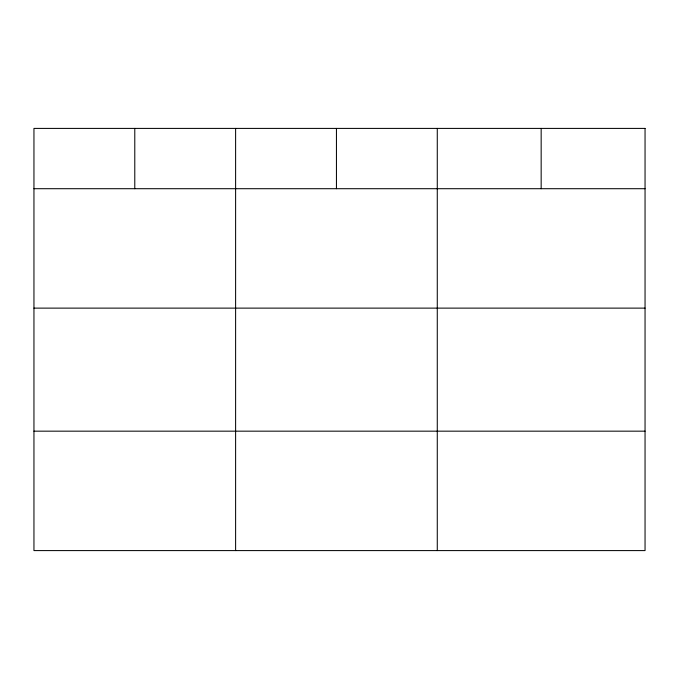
<?xml version="1.0" encoding="UTF-8"?>
<svg xmlns="http://www.w3.org/2000/svg" width="679" height="679" viewBox="0 0 679 679"><rect width="100%" height="100%" fill="white"/><g stroke="black" fill="none" stroke-linecap="round" stroke-linejoin="round"><path stroke-width="1.02" d="M33.95 188.703L645.05 188.703M33.95 308.122L645.05 308.122M33.95 431.165L645.05 431.165M541.163 128.407L541.163 188.703M437.276 128.407L437.276 550.593M336.445 128.407L336.445 188.703M235.613 128.407L235.613 550.593M134.782 128.407L134.782 188.703M645.05 128.407L33.95 128.407L33.95 550.593L645.05 550.593L645.05 128.407"/></g></svg>
